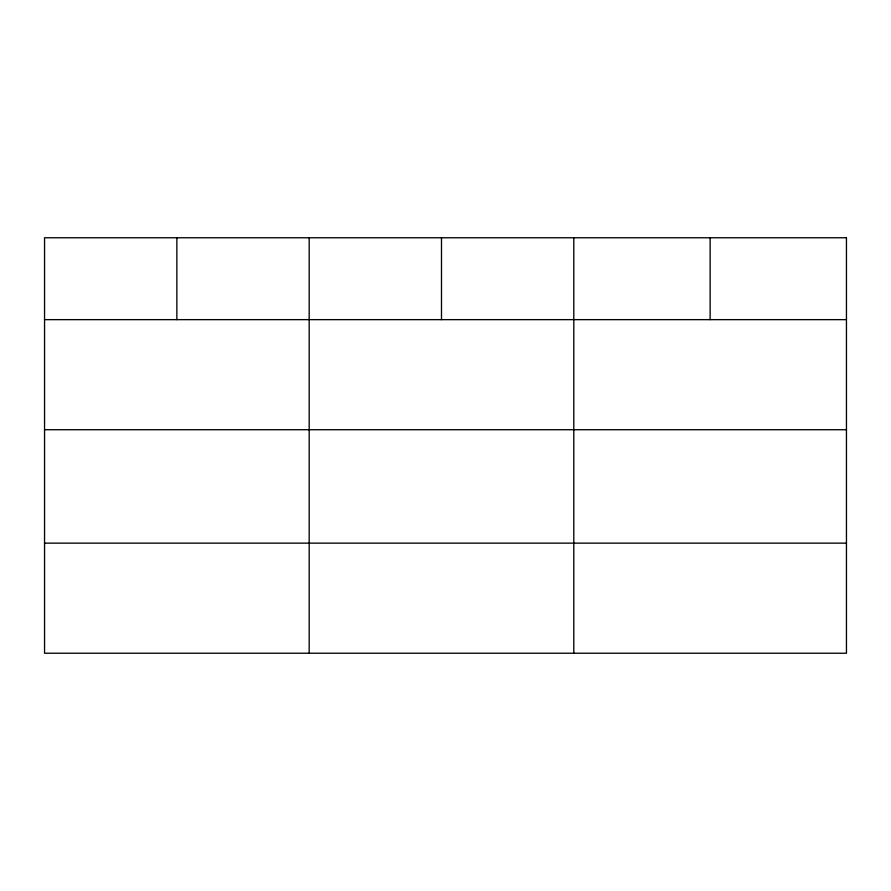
<?xml version="1.0" encoding="UTF-8"?>
<svg xmlns="http://www.w3.org/2000/svg" width="891" height="891" viewBox="0 0 891 891"><rect width="100%" height="100%" fill="white"/><g stroke="black" fill="none" stroke-linecap="round" stroke-linejoin="round"><path stroke-width="1.34" d="M44.55 319.646L846.45 319.646M44.55 429.729L846.45 429.729M44.55 543.142L846.45 543.142M710.127 237.763L710.127 319.646M573.804 237.763L573.804 653.237M441.49 237.763L441.49 319.646M309.177 237.763L309.177 653.237M176.864 237.763L176.864 319.646M846.45 237.763L44.55 237.763L44.55 653.237L846.45 653.237L846.45 237.763"/></g></svg>
